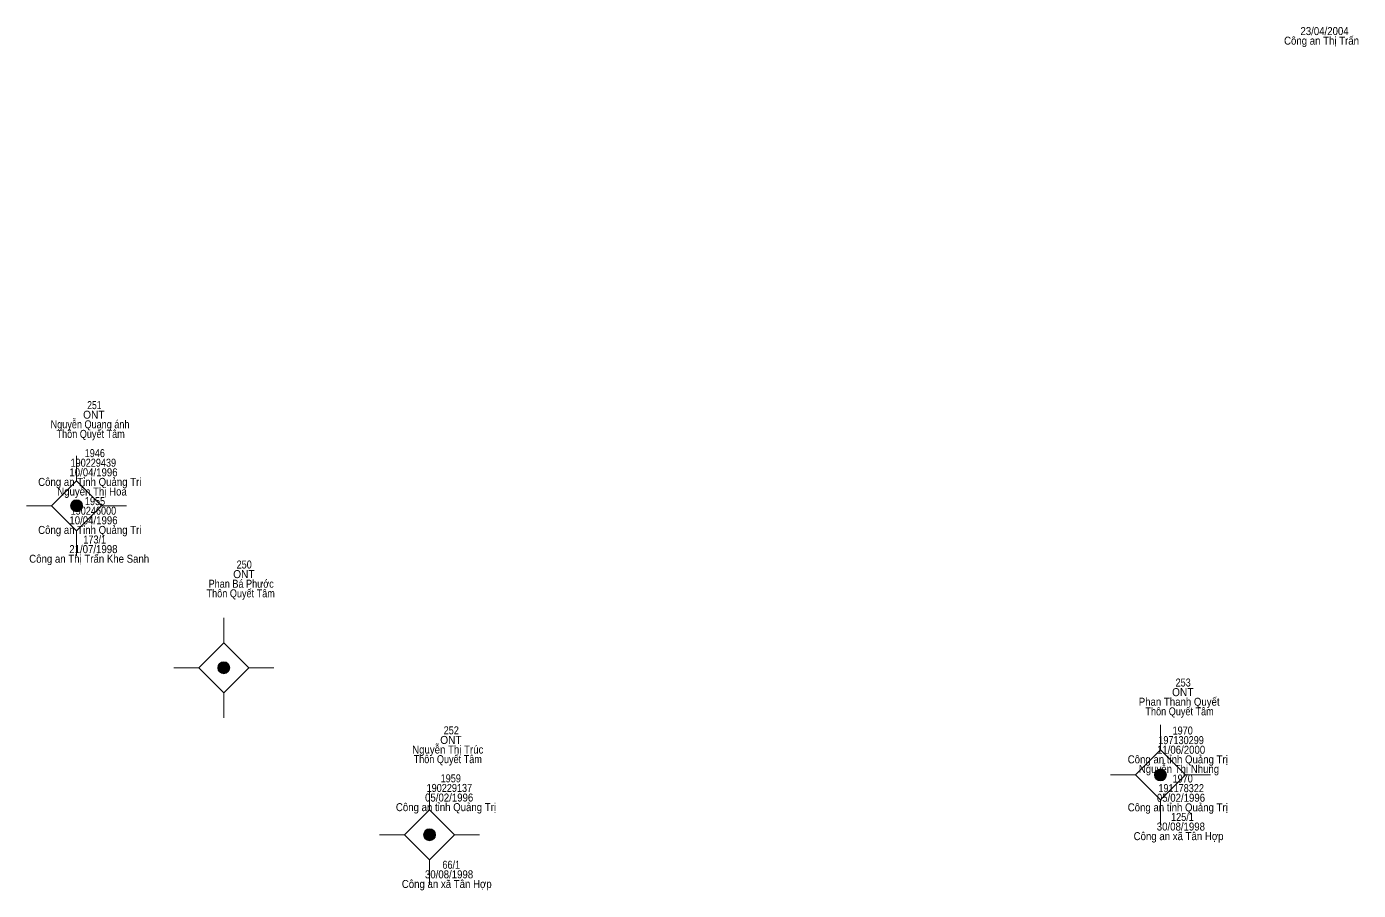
# Model space of a CAD drawing. Header units: metres. Extents: x 548452 to 551009, y 1840956 to 1844548.
# Drawn here: x 550576.7 to 550643.2, y 1841301.6 to 1841344.8 of the extents above; entities that cross this region are included whole.
import ezdxf
from ezdxf.enums import TextEntityAlignment as Align

# ---------------------------------------------------------------- set-up
doc = ezdxf.new("R2010")
doc.units = ezdxf.units.M
doc.header["$LTSCALE"] = 0.16
doc.layers.add('11', color=7, linetype='Continuous', lineweight=13)
doc.layers.add('15', color=7, linetype='Continuous')

msp = doc.modelspace()

# ---------------------------------------------------------------- hatches: boundary and pattern name
at = {"layer": '11'}
for points in [[(550579.4595, 1841320.86, 1), (550578.8595, 1841320.86, 1)], [(550586.8095, 1841312.76, 1), (550586.2095, 1841312.76, 1)], [(550633.6295, 1841307.4, 1), (550633.0295, 1841307.4, 1)], [(550597.0995, 1841304.41, 1), (550596.4995, 1841304.41, 1)]]:
    msp.add_hatch(color=256, dxfattribs=at).paths.add_polyline_path(points)

# ---------------------------------------------------------------- linework, layer by layer
for p, q in [((550579.16, 1841323.36), (550579.16, 1841322.11)), ((550577.91, 1841320.86), (550576.66, 1841320.86)), ((550581.66, 1841320.86), (550580.41, 1841320.86)), ((550579.16, 1841319.61), (550579.16, 1841318.36)), ((550586.51, 1841315.26), (550586.51, 1841314.01)), ((550585.26, 1841312.76), (550584.01, 1841312.76)), ((550589.01, 1841312.76), (550587.76, 1841312.76)), ((550586.51, 1841311.51), (550586.51, 1841310.26)), ((550633.33, 1841309.9), (550633.33, 1841308.65)), ((550632.08, 1841307.4), (550630.83, 1841307.4)), ((550635.83, 1841307.4), (550634.58, 1841307.4)), ((550596.8, 1841306.91), (550596.8, 1841305.66)), ((550633.33, 1841306.15), (550633.33, 1841304.9)), ((550595.55, 1841304.41), (550594.3, 1841304.41)), ((550599.3, 1841304.41), (550598.05, 1841304.41)), ((550596.8, 1841303.16), (550596.8, 1841301.91))]:
    msp.add_line(p, q, dxfattribs=at)
for points in [[(550579.16, 1841322.11), (550577.91, 1841320.86), (550579.16, 1841319.61), (550580.41, 1841320.86)], [(550586.51, 1841314.01), (550585.26, 1841312.76), (550586.51, 1841311.51), (550587.76, 1841312.76)], [(550633.33, 1841308.65), (550632.08, 1841307.4), (550633.33, 1841306.15), (550634.58, 1841307.4)], [(550596.8, 1841305.66), (550595.55, 1841304.41), (550596.8, 1841303.16), (550598.05, 1841304.41)]]:
    msp.add_lwpolyline(points, close=True, dxfattribs=at)
for centre in [(550579.1595, 1841320.86), (550586.5095, 1841312.76), (550633.3295, 1841307.4), (550596.7995, 1841304.41)]:
    msp.add_circle(centre, 0.3, dxfattribs=at)

# ---------------------------------------------------------------- texts
at = {"layer": '15'}
for s, width, p in [(' 23/04/2004', 0.9, (550641.47, 1841344.39)), ('Công an Thị Trấn', 0.9, (550641.385, 1841343.91)), ('251', 0.8, (550580.045, 1841325.69)), ('ONT', 0.95, (550580.02, 1841325.21)), ('Nguyễn Quang ánh', 0.85, (550579.83, 1841324.73)), ('Thôn Quyết Tâm', 0.85, (550579.86, 1841324.25)), (' 1946', 0.85, (550580.005, 1841323.29)), (' 10/04/1996', 0.9, (550579.935, 1841322.33)), (' 190229439', 0.85, (550579.93, 1841322.81)), (' Công an Tỉnh Quảng Tri', 0.9, (550579.75, 1841321.85)), (' Nguyễn Thị Hoà', 0.9, (550579.86, 1841321.37)), (' 190246000', 0.85, (550579.935, 1841320.41)), (' 1955', 0.85, (550580.015, 1841320.89)), (' 10/04/1996', 0.9, (550579.935, 1841319.93)), (' Công an Tỉnh Quảng Tri', 0.9, (550579.75, 1841319.45)), (' 173/1', 0.85, (550580, 1841318.97)), (' 21/07/1998', 0.9, (550579.93, 1841318.49)), (' Công an Thị Trấn Khe Sanh', 0.9, (550579.72, 1841318.01)), ('250', 0.85, (550587.535, 1841317.72)), ('ONT', 0.95, (550587.52, 1841317.24)), ('Thôn Quyết Tâm', 0.85, (550587.36, 1841316.28)), ('Phan Bá Phước', 0.85, (550587.385, 1841316.76)), ('253', 0.85, (550634.47, 1841311.82)), ('ONT', 0.95, (550634.45, 1841311.34)), ('Phan Thanh Quyết', 0.9, (550634.27, 1841310.86)), ('Thôn Quyết Tâm', 0.85, (550634.29, 1841310.38)), ('ONT', 0.95, (550597.87, 1841308.95)), ('252', 0.85, (550597.885, 1841309.43)), ('197130299', 0.85, (550634.365, 1841308.94)), ('1970', 0.85, (550634.445, 1841309.42)), ('Nguyễn Thị Trúc', 0.9, (550597.71, 1841308.47)), ('11/06/2000', 0.9, (550634.365, 1841308.46)), ('Thôn Quyết Tâm', 0.85, (550597.71, 1841307.99)), ('Công an tỉnh Quảng Trị', 0.9, (550634.2, 1841307.98)), ('Nguyễn Thị Nhung', 0.9, (550634.26, 1841307.5)), ('1959', 0.85, (550597.86, 1841307.03)), ('1970', 0.85, (550634.445, 1841307.02)), ('190229137', 0.85, (550597.79, 1841306.55)), ('191178322', 0.85, (550634.37, 1841306.54)), ('Công an tỉnh Quảng Trị', 0.9, (550597.62, 1841305.59)), ('05/02/1996', 0.9, (550597.78, 1841306.07)), ('Công an tỉnh Quảng Trị', 0.9, (550634.2, 1841305.58)), ('05/02/1996', 0.9, (550634.36, 1841306.06)), ('125/1', 0.85, (550634.435, 1841305.1)), ('30/08/1998', 0.9, (550634.355, 1841304.62)), ('Công an xã Tân Hợp', 0.9, (550634.24, 1841304.14)), ('66/1', 0.85, (550597.885, 1841302.71)), ('Công an xã Tân Hợp', 0.9, (550597.66, 1841301.75)), ('30/08/1998', 0.9, (550597.775, 1841302.23))]:
    msp.add_text(s, height=0.4, dxfattribs=dict(at, width=width)).set_placement(p, align=Align.CENTER)

doc.saveas('drawing.dxf')
